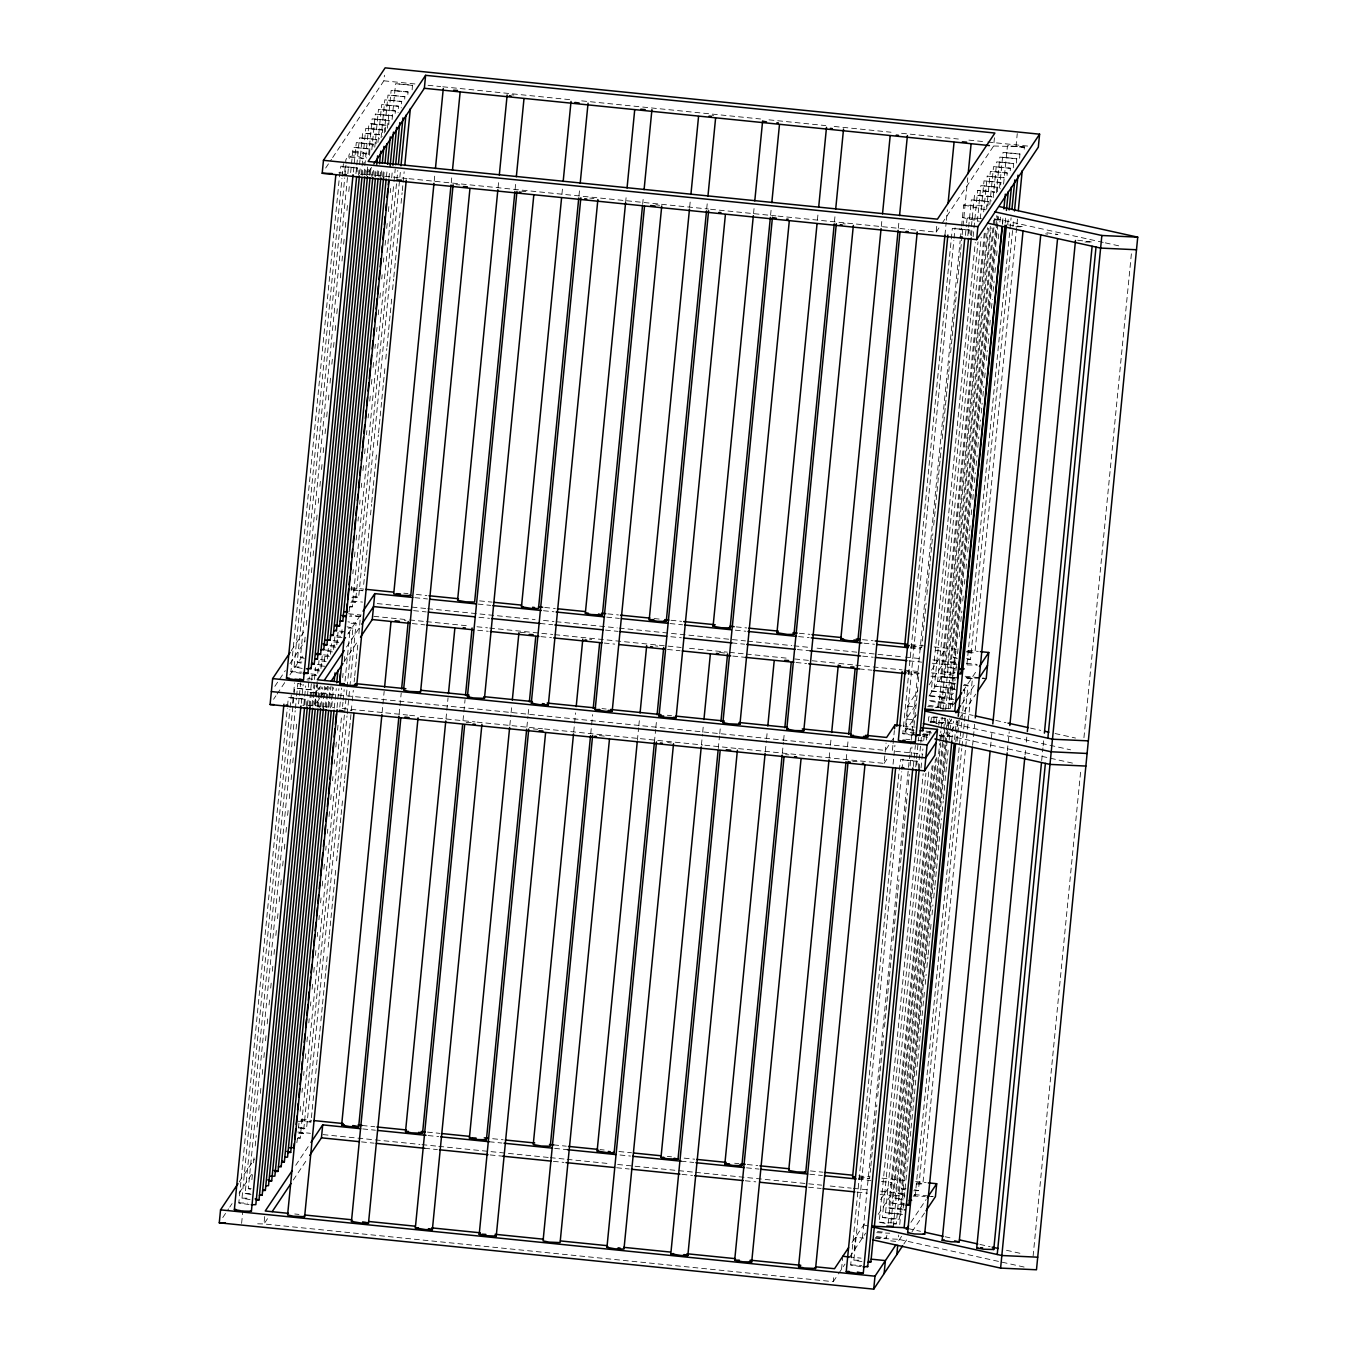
<?xml version="1.0" encoding="UTF-8"?>
<svg xmlns="http://www.w3.org/2000/svg" width="1357" height="1357" viewBox="0 0 1357 1357"><rect width="100%" height="100%" fill="white"/><g stroke="black" fill="none" stroke-linecap="round" stroke-linejoin="round"><path stroke-width="0.75" stroke-dasharray="5 3.75" d="M249.128 1204.609L238.815 1202.913L287.328 708.117M287.531 705.996L288.363 697.583L289.703 697.379L305.206 699.109L304.765 705.623M301.203 673.36L290.907 671.664L339.216 178.971M339.42 176.868L340.844 166.199L357.298 167.878L356.857 174.375M250.078 1199.656L241.987 1198.163L289.872 709.677M290.076 707.574L291.314 694.937M302.17 668.407L294.062 666.915L341.964 178.429M342.168 176.325L343.406 163.688M241.614 1223.386L242.886 1210.427M292.62 703.248L293.163 697.685M293.706 692.138L294.622 682.876M344.712 172L345.441 164.604M251.045 1194.669L245.142 1193.414L294.69 688.084L311.737 689.814L310.075 706.658M301.135 663.149L297.234 662.165L344.729 177.886M344.932 175.782L345.967 165.266M346.171 163.162C341.947 152.154 369.579 154.613 363.201 164.876M250.519 1189.36L248.314 1188.664L295.181 710.712M295.385 708.591L296.42 698.075M296.623 695.971L297.861 683.334M304.307 658.399L300.406 657.416L348.512 166.826M349.343 158.413C345 147.947 369.85 149.915 366.577 158.023M251.893 1179.691L252.724 1171.278M253.555 1162.847L254.37 1154.434M255.201 1146.003L256.236 1135.487M257.067 1127.056L257.881 1118.643M258.712 1110.213L259.543 1101.799M260.357 1093.369L261.189 1084.955M262.223 1074.422L262.851 1068.112M263.869 1057.578L264.7 1049.148M265.531 1040.734L266.345 1032.304M267.176 1023.89L268.007 1015.46M269.042 1004.943L269.653 998.616M270.688 988.1L271.315 981.773M272.333 971.256L273.164 962.825M273.995 954.412L274.809 945.982M275.844 935.465L276.472 929.138M277.507 918.604L278.117 912.294M279.152 901.76L279.983 893.347M280.797 884.917L281.628 876.503M282.663 865.97L283.274 859.66M284.308 849.126L284.936 842.816M285.971 832.282L286.581 825.972M287.616 815.438L288.447 807.025M289.262 798.595L290.093 790.181M291.127 779.647L291.738 773.337M292.773 762.804L293.4 756.494M294.435 745.96L295.046 739.65M296.08 729.116L296.912 720.686M298.557 703.842L299.185 697.532M299.388 695.429L300.626 682.792M304.613 642.132L305.223 635.822M306.258 625.289L307.089 616.875M308.124 606.342L308.734 600.031M309.769 589.498L310.397 583.188M311.415 572.654L312.042 566.344M313.077 555.81L313.891 547.397M314.722 538.966L315.553 530.553M316.588 520.019L317.199 513.709M318.233 503.176L318.861 496.866M319.879 486.332L320.506 480.005M321.541 469.488L322.355 461.058M323.187 452.644L324.018 444.214M325.052 433.697L325.663 427.37M326.698 416.853L327.325 410.526M328.343 400.01L328.971 393.683M330.005 383.166L330.82 374.736M331.854 364.202L332.482 357.892M333.517 347.358L334.127 341.048M335.162 330.514L335.79 324.204M336.807 313.671L337.639 305.257M338.47 296.827L339.301 288.413M340.319 277.88L340.946 271.57M341.981 261.036L342.592 254.726M343.626 244.192L344.254 237.882M345.272 227.348L346.103 218.935M346.934 210.505L347.765 202.074M348.783 191.558L349.411 185.231M350.649 172.61L353.125 147.336L369.969 148.88L369.545 155.376M301.322 703.316L303.171 684.352M353.397 172.068L356.297 142.587L373.141 144.113L372.921 148.524M303.866 704.877L305.715 685.93M355.958 173.628L359.469 137.837L376.313 139.364L376.076 143.774M306.411 706.437L307.242 698.024M307.445 695.92L309.311 676.956M358.502 175.206L359.334 166.775M359.537 164.672L362.624 133.088L379.485 134.614L379.248 139.025M307.53 705.08L308.141 698.77M359.622 173.849L360.436 165.418M309.175 705.894L309.786 699.584M309.99 697.481L312.466 672.207M361.267 174.663L365.796 128.338L382.657 129.865L382.216 136.379M362.166 175.409L362.998 166.996M311.923 705.369L312.551 699.042M312.755 696.938L315.638 667.457M364.015 174.12L364.643 167.81M364.846 165.69L368.968 123.589L385.829 125.115L385.388 131.629M312.839 706.115L313.45 699.805M313.654 697.685L314.892 685.064M364.914 174.866L365.542 168.556M314.688 704.826L316.537 685.879M317.775 673.242L319.014 660.605M366.56 175.681L367.391 167.267M368.629 154.63L372.14 118.839L388.984 120.366L388.764 124.776M264.7 1216.551L263.97 1223.963L255.845 1223.743M317.148 681.604L314.79 705.674L302.764 705.369M367.594 167.03L366.865 174.425L356.857 174.171M315.587 705.572L316.215 699.262M316.418 697.159L317.657 684.522M367.679 174.324L368.307 168.014M317.233 706.386L319.099 687.439M320.947 668.492L322.186 655.855M369.325 175.155L369.935 168.828M371.801 149.881L375.312 114.09L392.343 115.82L375.312 114.09M318.132 707.133L320.201 686.082M370.427 173.798L371.055 167.471M319.777 707.964L320.608 699.534M320.812 697.43L321.846 686.896M324.323 661.639L325.154 653.209M371.869 176.715L372.7 168.285M374.769 147.234L378.484 109.34L395.328 110.867L395.091 115.277M320.897 706.607L322.762 687.66M372.988 175.358L373.82 166.928M322.542 707.421L324.611 686.371M327.291 658.993L328.326 648.459M374.634 176.173L375.448 167.759M377.925 142.485L381.656 104.591L398.5 106.117L398.059 112.631M332.652 157.582L383.878 80.809L384.421 75.246M323.441 708.167L324.272 699.754M324.476 697.634L325.51 687.117M375.533 176.919L376.364 168.505M325.29 706.878L325.917 700.568M326.121 698.465L327.156 687.931M330.463 654.244L331.498 643.71M377.382 175.63L378.213 167.216M381.096 137.736L384.811 99.841L401.672 101.368L401.231 107.882M326.206 707.625L326.816 701.315M327.037 699.211L328.275 686.574M378.298 176.393L379.112 167.963M328.055 706.335L329.904 687.388M333.635 649.494L334.874 636.857M379.943 177.207L380.757 168.777M384.268 132.986L387.983 95.092L404.844 96.618L404.607 101.029M328.954 707.082L329.581 700.772M329.785 698.668L331.023 686.031M381.046 175.85L381.673 169.523M330.599 707.913L331.227 701.586M331.43 699.483L332.669 686.846M336.79 644.745L338.029 632.108M382.691 176.664L383.319 170.354M387.44 128.237L391.155 90.342L407.999 91.869L407.779 96.279M331.719 706.556L333.568 687.609M383.59 177.411L384.421 168.997M334.263 708.117L336.282 688.627M341.642 633.872L342.066 629.665M386.355 176.868L387.135 170.015M392.088 119.484L395.599 83.693L412.443 85.22L412.002 91.733M337.028 707.574L337.639 701.264M337.842 699.16L338.877 688.627M388.899 178.446L389.73 170.015M297.454 1138.676L296.861 1142.696M298.489 1128.142L299.1 1121.832M300.134 1111.298L300.762 1104.988M302 1092.351L302.407 1088.144M303.646 1075.507L304.07 1071.301M305.308 1058.664L305.919 1052.353M306.953 1041.82L307.564 1035.51M308.819 1022.873L309.226 1018.666M310.465 1006.029L310.872 1001.822M312.11 989.185L312.738 982.858M313.772 972.341L314.383 966.014M315.418 955.498L316.028 949.171M317.284 936.551L317.691 932.327M318.929 919.69L319.336 915.483M320.574 902.846L321.202 896.536M322.237 886.002L322.847 879.692M323.882 869.159L324.51 862.848M325.748 850.211L326.155 846.005M327.393 833.368L327.8 829.161M329.039 816.524L329.666 810.214M330.701 799.68L331.312 793.37M332.55 780.733L332.974 776.526M334.212 763.889L334.619 759.683M335.858 747.045L336.468 740.735M337.503 730.202L338.13 723.875M339.776 707.031L341.642 688.084M342.676 677.567L343.084 673.343M344.322 660.723L344.729 656.5M349.139 611.634L349.953 603.22M351.192 590.583L351.616 586.377M352.854 573.74L353.261 569.533M354.499 556.896L355.127 550.586M356.145 540.052L356.772 533.742M358.011 521.105L358.418 516.898M359.656 504.261L360.08 500.055M361.318 487.417L361.725 483.211M362.964 470.574L363.591 464.247M364.609 453.73L365.237 447.403M366.475 434.783L366.882 430.559M368.12 417.939L368.544 413.715M369.783 401.095L370.393 394.768M371.428 384.252L372.055 377.925M373.073 367.408L373.701 361.081M374.939 348.444L375.346 344.237M376.584 331.6L377.009 327.393M378.247 314.756L378.857 308.446M379.892 297.912L380.52 291.602M381.758 278.965L382.165 274.759M383.403 262.122L383.81 257.915M385.049 245.278L385.676 238.968M386.711 228.434L387.322 222.124M388.356 211.59L388.984 205.28M390.222 192.643L390.629 188.436M391.664 177.903L392.478 169.472M297.42 1138.336L300.219 1138.133L341.71 714.918M342.541 706.505L342.948 702.281M343.151 700.178L344.186 689.661M345.017 681.231L349.767 632.803L347.562 632.108M349.512 607.088L352.294 606.884L393.801 183.687M394.005 181.567L395.243 168.946M298.761 1133.502L303.374 1133.383L344.457 714.376M344.678 712.272L346.951 689.119M347.155 687.015L352.922 628.054L347.019 626.798M350.852 602.254L355.466 602.135L397.788 170.507M299.829 1128.6L306.546 1128.634L347.019 715.953M347.222 713.85L349.699 688.576M349.902 686.472L356.094 623.304L348.003 621.811M351.921 597.368L358.638 597.385L400.349 172.068M297.845 1121.238L310.99 1121.985L312.025 1111.451M312.229 1109.348L315.536 1075.66M315.74 1073.557L317.182 1058.816M317.385 1056.713L318.827 1041.972M319.048 1039.869L320.693 1023.025M320.897 1020.922L322.338 1006.182M322.542 1004.078L324.001 989.338M324.204 987.234L325.646 972.494M325.85 970.391L327.291 955.65M328.123 947.22L329.157 936.703M329.361 934.583L330.803 919.859M331.006 917.739L332.465 903.016M332.669 900.895L334.11 886.172M334.314 884.052L335.756 869.311M336.587 860.898L337.622 850.364M337.825 848.261L339.267 833.52M339.471 831.417L340.929 816.677M341.133 814.573L342.575 799.833M343.406 791.419L344.441 780.886M344.644 778.782L346.086 764.042M346.289 761.939L347.731 747.198M347.935 745.095L349.394 730.354M349.597 728.251L352.074 702.977M352.277 700.874L353.312 690.357M354.143 681.926L354.55 677.72M354.754 675.616L356.196 660.876M356.399 658.773L357.858 644.032M358.893 633.498L359.503 627.188M359.707 625.085L360.351 616.468L350.225 614.958M363.693 584.426L364.728 573.892M364.931 571.789L366.373 557.048M366.594 554.945L368.035 540.205M368.239 538.101L369.681 523.361M370.512 514.948L371.547 504.414M371.75 502.311L373.192 487.57M373.396 485.467L374.837 470.726M375.058 468.623L376.5 453.883M377.314 445.452L378.349 434.935M378.569 432.832L380.011 418.092M380.214 415.988L381.656 401.248M381.86 399.145L383.302 384.404M383.522 382.301L384.964 367.56M385.778 359.13L386.813 348.596M387.033 346.493L388.475 331.753M388.679 329.649L390.121 314.909M390.324 312.805L391.766 298.065M392.597 289.652L393.632 279.118M393.835 277.015L395.277 262.274M395.498 260.171L396.939 245.43M397.143 243.327L398.585 228.587M398.788 226.483L400.23 211.743M401.061 203.329L402.096 192.796M402.3 190.692L402.927 184.365M403.131 182.262L404.165 171.745M382.114 712.408L382.725 706.098M382.928 703.978L384.167 691.358M434.206 181.16L434.817 174.849M399.145 714.138L399.755 707.811M399.976 705.708L401.214 693.071M451.236 182.89L451.847 176.58M445.978 718.888L448.047 697.82M498.07 187.639L498.681 181.329M463.008 720.601L465.078 699.55M515.1 189.369L515.728 183.042M509.842 725.35L510.877 714.834M511.08 712.73L511.708 706.403M561.934 194.119L562.765 185.688M526.889 727.081L527.907 716.547M528.127 714.444L528.738 708.133M578.964 195.832L579.795 187.419M573.723 731.83L575.572 712.883M625.594 202.685L626.425 194.272M590.753 733.56L592.602 714.613M642.641 204.415L643.455 196.002M637.383 740.413L638.621 727.776M638.825 725.673L639.452 719.363M689.678 207.061L690.289 200.751M654.413 742.143L655.652 729.506M655.855 727.403L656.483 721.076M706.709 208.791L707.336 202.464M701.45 744.772L702.485 734.256M702.689 732.152L703.52 723.722M753.542 213.541L754.17 207.214M718.277 748.606L719.515 735.986M719.736 733.866L720.55 725.452M770.572 215.271L771.2 208.944M765.331 751.252L766.366 740.718M766.569 738.615L767.4 730.202M817.423 220.004L818.034 213.694M782.361 752.982L783.396 742.449M783.6 740.345L784.431 731.932M834.453 221.734L835.064 215.424M829.195 757.732L830.23 747.198M830.433 745.095L831.061 738.785M881.287 226.483L882.118 218.07M846.225 759.462L847.26 748.928M847.463 746.825L848.091 740.498M898.317 228.213L898.945 221.903M267.482 1218.688L263.97 1223.963L833.249 1281.67L833.809 1276.106M738.581 748.64L884.069 763.38L886.07 743.025M910.869 229.57L936.16 232.132L936.89 224.736M841.544 1269.253L842.629 1258.143M892.906 745.4L892.363 750.964L922.777 754.051M893.093 743.551L894.365 730.592M893.059 764.212L894.925 745.247M944.947 235.066L946.185 222.429M946.389 220.326L947.423 209.792M861 1266.641L850.686 1264.945L898.996 772.235M899.199 770.131L900.624 759.479L917.078 761.141L916.637 767.655M913.074 735.392L902.778 733.696L952.326 228.366L969.169 229.893L968.728 236.406M854.215 1250.238L855.487 1237.296L863.595 1238.11M915.178 732.984L905.034 731.966L907.579 706.047L917.841 690.662M861.949 1261.688L853.858 1260.195L901.743 771.709M901.947 769.606L902.982 759.072M914.041 730.439L905.933 728.946L953.835 240.46M954.039 238.357L955.074 227.823M862.424 1237.601L909.75 754.95M909.953 752.847L910.988 742.313M911.192 740.193L960.162 240.749M960.366 238.645L961.401 228.112M961.604 225.991L963.674 204.975L986.895 206.06M858.506 1178.147L869.633 1178.622L870.668 1168.089M870.872 1165.985L872.314 1151.245M872.517 1149.142L873.976 1134.401M874.179 1132.298L875.621 1117.557M875.825 1115.454L876.859 1104.92M877.691 1096.507L879.132 1081.766M879.336 1079.663L880.778 1064.923M880.981 1062.802L882.44 1048.079M882.644 1045.959L883.678 1035.442M884.493 1027.012L885.951 1012.271M886.155 1010.168L887.597 995.427M887.8 993.324L889.242 978.584M889.446 976.48L890.904 961.74M891.108 959.636L892.143 949.12M892.957 940.689L894.416 925.949M894.619 923.846L896.061 909.105M896.265 907.002L897.706 892.261M897.91 890.158L898.945 879.624M899.776 871.211L901.218 856.471M901.421 854.367L902.88 839.627M903.083 837.523L904.525 822.783M904.729 820.68L906.171 805.939M906.374 803.836L907.409 793.302M908.24 784.872L909.275 774.355M910.106 765.925L911.955 746.978M913.193 734.341L914.635 719.6M914.839 717.497L916.297 702.756M916.501 700.653L918.146 683.809M918.35 681.706L918.994 673.089L906.781 671.444M910.598 646.899L921.725 647.374L923.167 632.633M923.371 630.53L924.812 615.79M925.033 613.686L926.051 603.153M926.882 594.739L928.324 579.999M928.544 577.895L929.986 563.155M930.19 561.052L931.631 546.311M931.835 544.208L932.87 533.674M933.701 525.244L935.143 510.52M935.346 508.4L936.788 493.66M937.009 491.556L938.45 476.816M938.654 474.713L940.096 459.972M940.299 457.869L941.334 447.352M942.165 438.922L943.607 424.181M943.81 422.078L945.252 407.337M945.473 405.234L946.915 390.494M947.118 388.39L948.56 373.65M948.764 371.547L949.798 361.013M950.629 352.599L952.071 337.859M952.275 335.756L953.717 321.015M953.937 318.912L955.379 304.172M955.582 302.068L956.617 291.534M957.431 283.121L958.89 268.381M959.094 266.277L960.535 251.537M960.739 249.434L961.977 236.797M962.181 234.693L967.762 177.835M913.312 766.518L913.939 760.191M914.143 758.071L915.381 745.434M965.387 235.44L966.421 224.906M966.625 222.802L967.049 218.579L979.703 219.172M915.738 766.909L916.348 760.582M916.569 758.478L918.621 737.428M967.829 235.66L968.44 229.35M968.644 227.23L971.341 199.869L988.184 201.396L987.947 205.806M918.282 768.469L921.386 736.885M970.577 235.117L974.496 195.12L991.356 196.646L991.119 201.057M919.198 769.215L920.012 760.802M971.493 235.864L972.104 229.554M921.047 767.926L922.896 748.979M923.727 740.549L924.558 732.135M973.139 236.678L977.668 190.37L994.698 192.083L977.668 190.37M885.103 1223.437L879.2 1222.182L923.184 773.711M926.475 740.023L927.306 731.593M928.341 721.076L928.748 716.852L937.687 717.09M953.53 693.342L931.292 690.95L975.276 242.462M977.328 221.412L980.84 185.621L997.7 187.147L997.259 193.661M945.863 745.417L899.403 1219.163L892.685 1219.129L882.372 1217.433L925.932 773.168M929.647 735.273L930.071 731.05M930.885 722.636L931.513 716.309M954.497 688.389L934.464 686.184L978.024 241.919M980.297 218.765L984.012 180.871L1000.855 182.398L1000.431 188.911M902.575 1214.413L885.544 1212.683L928.9 770.522M933.65 722.094L934.261 715.784M955.565 683.487L937.636 681.435L981.196 237.17M983.672 211.913L987.184 176.122L1004.214 177.835L987.184 176.122M902.948 1209.85L888.716 1207.934L932.072 765.772M936.194 723.654L937.025 715.241M937.84 706.81L938.264 702.604L939.621 702.4M955.04 678.619L940.808 676.685L984.368 232.42M986.641 209.266L990.356 171.355L1007.199 172.899L1006.962 177.309M875.604 1237.686L886.325 1238.296L887.139 1233.954M888.173 1223.42L933.379 762.312M937.466 707.116L938.823 706.912L985.267 233.167M942.029 223.345L993.629 145.996L994.545 136.752M904.288 1205.033L891.888 1203.184L935.448 758.919M938.739 725.232L939.57 716.801M940.401 708.388L941.436 697.854L942.776 697.651M954.276 673.649L943.963 671.936L987.54 227.671M989.796 204.517L993.528 166.606L1010.371 168.149L1010.134 172.543M890.938 1222.878L936.551 757.562M940.638 702.366L941.995 702.163L988.642 226.314M903.151 1199.927L895.043 1198.435L939.638 743.636M939.858 741.533L940.876 730.999M941.096 728.896L942.114 718.379M942.945 709.948L944.608 693.105L945.948 692.901M955.226 668.696L947.135 667.186L990.491 225.025M993.171 197.664L996.683 161.856L1013.543 163.4L1013.306 167.793M893.279 1226.558L941.792 731.762M943.81 697.617L945.151 697.413L991.187 227.891M904.118 1194.94L898.215 1193.685L944.879 717.836M945.71 709.406L947.763 688.355L949.12 688.152M956.21 663.692L950.307 662.437L993.663 220.275M996.343 192.915L999.855 157.107L1016.715 158.65L1016.478 163.044M893.449 1224.116L896.231 1223.912L943.302 743.857M943.522 741.736L945.778 718.582L941.894 717.599M946.965 692.867L948.322 692.664L994.783 218.918M905.289 1189.919L901.387 1188.936L944.947 744.671M945.151 742.567L946.185 732.034M946.389 729.93L947.423 719.397M948.458 708.88L950.935 683.606L952.292 683.402M957.363 658.671L953.479 657.687L995.597 228.163M995.801 226.059L996.835 215.526M999.515 188.148L1003.027 152.357L1019.87 153.901L1019.65 158.294M946.066 743.314L948.339 720.143M950.137 688.118L951.494 687.914L997.734 216.272M1024.111 1267.048L898.3 1239.263L898.707 1235.074M899.742 1224.557L949.34 718.752M950.358 708.252L997.904 223.447M1103.224 242.411L998.311 219.24L998.718 215.034M903.202 1208.103L904.016 1199.673M904.22 1197.569L907.528 1163.882M907.731 1161.779L909.19 1147.038M909.394 1144.935L910.988 1129.652M911.039 1128.091L912.633 1112.808M912.854 1110.688L914.347 1094.404M914.499 1093.844L915.992 1077.56M916.196 1075.439L917.654 1060.716M917.858 1058.596L919.452 1043.312M919.656 1041.209L921.149 1024.908M921.318 1024.365L922.811 1008.064M923.014 1005.961L924.456 991.221M925.237 984.368L926.119 974.377M926.882 967.524L927.917 956.99M928.12 954.887L929.613 938.586M929.782 938.043L931.275 921.742M932.038 914.872L932.921 904.898M933.701 898.029L934.736 887.512M934.939 885.409L936.381 870.668M936.584 868.565L938.077 852.264M938.298 850.16L939.739 835.42M940.503 828.55L941.385 818.576M942.165 811.707L943.2 801.19M943.403 799.069L944.896 782.768M945.1 780.665L946.541 765.925M946.762 763.821L948.204 749.081M949.188 740.125L949.849 732.237M950.053 730.134L951.24 719.074M952.478 706.437L953.309 698.007M954.141 689.593L955.074 678.958M955.905 670.528L956.736 662.114M957.55 653.684L958.381 645.27M959.212 636.84L960.027 628.427M960.807 621.557L961.842 611.04M962.724 601.049L963.538 592.636M964.369 584.205L965.2 575.792M965.963 568.922L966.846 558.948M967.626 552.078L968.644 541.545M968.864 539.441L970.357 523.14M971.188 514.727L972.002 506.297M972.782 499.444L973.664 489.453M974.428 482.6L975.31 472.609M976.09 465.756L977.108 455.223M977.786 447.352L978.821 436.818M979.601 429.965L980.466 419.975M981.247 413.122L982.129 403.131M982.892 396.278L983.774 386.287M984.605 377.874L985.572 368.9M986.403 360.47L987.285 350.496M988.066 343.626L988.931 333.652M989.762 325.222L990.593 316.809M991.407 308.378L992.391 299.422M993.07 291.534L994.104 281.018M994.918 272.587L995.75 264.174M996.581 255.744L997.395 247.33M998.226 238.9L999.057 230.486M999.872 222.056L1000.652 215.186M1003.586 184.162L1007.471 145.708L1024.314 147.251L1024.077 151.645M951.783 740.125L952.41 733.815M952.614 731.711L953.649 721.178M1002.433 223.617L1003.044 217.307M1002.501 224.465L1002.925 220.258L994.477 219.868M954.548 739.582L955.158 733.272M955.362 731.169L956.397 720.635M1005.181 223.091L1005.808 216.764M955.769 741.601L957.007 728.946M957.228 726.843L957.838 720.516M957.092 741.159L957.703 734.832M957.923 732.729L959.162 720.092M1007.725 224.651L1008.556 216.221M1015.986 146.573L1017.258 133.614M913.906 1195.619L915.246 1195.415L959.229 746.927M959.433 744.823L961.706 721.67M961.909 719.566L964.793 690.085L963.877 689.644M966.947 664.302L1011.101 217.799M913.804 1190.784L918.418 1190.666L961.774 748.504M961.977 746.401L964.25 723.23M964.454 721.127L967.965 685.336L964.081 684.352M967.711 659.621L970.509 659.417L1013.662 219.359M916.145 1183.983L922.862 1184.016L968.067 722.891M968.27 720.788L972.409 678.687L966.506 677.431M968.236 652.734L974.954 652.768L1017.479 219.02M972.596 745.298L974.665 724.231M990.525 747.113L992.171 730.253M1007.352 750.828L1009.218 731.847M1025.078 754.746L1025.485 750.523M1026.316 742.092L1026.927 735.782M1041.684 760.565L1042.922 747.911M1043.143 745.807L1043.754 739.48M1033.101 1256.175L1080.851 769.266M1083.938 737.75L1131.467 252.945M325.68 168.047L331.498 159.312M371.564 167.403L366.865 174.425L406.93 178.496M291.263 650.698L305.223 629.75M274.86 686.337L285.326 670.629M289.991 663.641L305.121 640.962M273.588 699.279L275.912 695.802M277.082 694.055L285.224 681.842M289.872 674.853L303.849 653.921M347.816 634.058L360.725 614.721M309.956 692.562L316.062 692.715L319.574 687.439M346.544 647.001L359.452 627.663M319.472 698.634L314.79 705.674L333.754 707.591M320.642 696.887L327.682 686.337M344.101 661.724L358.18 640.623M239.171 1181.93L254.302 1159.251M222.769 1217.568L228.587 1208.85M229.757 1207.102L232.081 1203.608M239.069 1193.142L253.03 1172.211M295.724 1165.29L308.633 1145.953M293.282 1180.013L307.361 1158.912M936.16 232.132L940.859 225.109M931.53 670.137L944.082 651.326L933.548 650.257M893.635 738.004L885.341 750.421L316.062 692.715M915.432 705.318L906.306 719.006L914.414 719.821M929.121 684.81L942.81 664.285L957.041 664.659M884.069 763.38L888.224 757.172M905.034 731.966L916.45 714.868M929.002 696.056L941.537 677.245L957.567 677.652M963.029 691.069L977.074 670.019M951.223 719.804L948.882 723.315L928.612 721.262M961.757 704.029L975.802 682.978M949.951 732.763L947.61 736.274L939.502 735.46M951.121 731.016L958.144 720.482M959.314 718.735L975.7 694.173M852.026 1242.469L864.613 1223.607M880.591 1199.673L891.99 1182.575L881.456 1181.506M833.249 1281.67L837.405 1275.461M838.439 1273.901L845.004 1264.062M849.618 1257.159L865.63 1233.14M878.183 1214.345L890.735 1195.534L904.949 1195.89M901.574 1236.346L898.063 1241.604L889.955 1240.79M910.937 1222.318L926.153 1199.503M903.83 1244.03L907.324 1238.771M912.006 1231.766L924.88 1212.463M412.63 85.406L395.599 83.693M408.186 92.055L391.155 90.342M405.014 96.805L387.983 95.092M401.842 101.554L384.811 99.841M398.687 106.321L381.656 104.591M395.515 111.07L378.484 109.34M389.171 120.569L372.14 118.839M385.999 125.319L368.968 123.589M382.827 130.068L365.796 128.338M379.672 134.818L362.624 133.088M376.5 139.567L359.469 137.837M373.328 144.317L356.297 142.587M370.156 149.066L353.125 147.336M366.984 153.816L349.953 152.086M363.812 158.565L346.781 156.835M357.485 168.064L340.624 166.538M1024.501 147.438L1007.471 145.708M1020.057 154.087L1003.213 152.561M1016.885 158.837L999.855 157.107M1013.713 163.586L996.683 161.856M1010.558 168.336L993.528 166.606M1007.386 173.085L990.356 171.355M1001.042 182.584L984.012 180.871M997.87 187.334L980.84 185.621M991.543 196.833L974.496 195.12M988.371 201.599L971.341 199.869M969.356 230.096L952.326 228.366M360.538 616.655L349.411 616.18M356.094 623.304L349.377 623.27M352.922 628.054L348.308 628.172M349.767 632.803L348.41 633.007M300.406 657.416L303.205 657.229M297.234 662.165L301.865 662.046M294.062 666.915L300.796 666.949M290.907 671.664L302.034 672.139M311.737 689.814L294.69 688.084M305.393 699.313L288.363 697.583M953.479 657.687L956.278 657.5M950.307 662.437L957.024 662.47M919.181 673.293L908.054 672.818M947.135 667.186L956.074 667.423M943.963 671.936L955.107 672.41M940.808 676.685L955.633 677.72M937.636 681.435L954.666 683.165L953.309 683.368M934.464 686.184L951.494 687.914M931.292 690.95L948.322 692.664M972.409 678.687L965.692 678.653M967.965 685.336L963.351 685.455M964.793 690.085L963.453 690.289M935.092 707.353L936.449 707.15M905.933 728.946L912.667 728.98M945.778 718.582L928.748 716.852M902.778 733.696L913.906 734.171M917.264 761.328L900.234 759.615M248.314 1188.664L251.113 1188.461M245.142 1193.414L251.876 1193.431M241.987 1198.163L248.704 1198.197M238.815 1202.913L247.754 1203.133M901.387 1188.936L906.018 1188.817M898.215 1193.685L904.949 1193.719M895.043 1198.435L903.983 1198.672M891.888 1203.184L905.017 1203.93M888.716 1207.934L901.845 1208.68M885.544 1212.683L902.388 1214.227M882.372 1217.433L899.403 1219.163M879.2 1222.182L892.346 1222.928M853.858 1260.195L860.575 1260.212M850.686 1264.945L861.814 1265.419M1055.763 234.727L1057.985 234.456L1046.875 232.759M520.291 632.515L525.651 632.735M929.477 695.496L945.151 697.413M953.937 704.537L938.264 702.604M466.231 722.382L471.608 722.602M785.584 754.746L788.858 754.831M993.629 145.996L1028.318 146.895M966.438 651.903L974.954 652.768M967.185 664.913L977.345 665.167M965.997 677.872L980.229 678.246M982.231 678.296L986.234 678.398M913.074 1196.111L925.253 1196.416M927.289 1196.467L933.395 1196.62M1008.607 224.957L1023.432 226.823L1015.324 226.738M1077.695 240.223L1092.521 242.089L1084.413 242.004M338.809 172.797L342.727 173.018M455.901 184.671L459.819 184.891M324.781 666.253L318.641 665.829M981.433 218.443L962.435 217.561L979.33 221.293M994.087 219.037L998.311 219.24M929.935 722.077L948.916 722.959L1070.605 749.827M922.37 734.374L928.697 734.663M939.248 735.155L947.695 735.545L1073.082 763.245M922.743 735.189L929.087 735.477M939.638 735.969L952.292 736.563M875.078 1238.178L898.3 1239.263M511.776 94.871L513.879 95.024M521.597 191.218L525.905 191.558M350.666 588.904L363.082 590.736L351.955 590.261M341.964 637.671L335.467 637.078M338.792 642.421L332.295 641.827M335.637 647.17L329.123 646.577M324.679 649.969L333.194 650.834M332.465 651.92L325.951 651.326M329.293 656.669L324.968 656.33M953.835 699.703L941.436 697.854M929.579 700.331L941.995 702.163M326.121 661.419L321.813 661.08M319.777 670.918L313.28 670.341M316.605 675.667L310.108 675.091M930.207 721.483L942.623 723.332L935.889 723.298M931.648 732.95L925.152 732.356M533.386 728.93L537.694 729.286M852.722 761.311L857.047 761.65M877.487 1231.562L884.001 1232.156M843.036 223.735L845.258 223.939M911.412 645.678L921.725 647.374M589.515 639.215L591.737 639.418M339.454 631.107L343.864 631.548M340.828 632.583L343.033 632.786M336.282 635.856L340.692 636.297M333.11 640.606L339.538 641.318M329.938 645.355L336.366 646.085M928.51 705.216L938.823 706.912M945.405 709.049L940.995 708.608M323.611 654.854L330.022 655.584M320.439 659.604L324.849 660.062M317.267 664.353L323.678 665.083M314.095 669.103L320.506 669.832M310.923 673.852L317.351 674.582M925.966 731.135L930.376 731.576M307.751 678.602L315.876 679.603M599.353 735.562L605.765 736.274M300.677 1120.288L310.99 1121.985M859.32 1176.909L869.633 1178.622M876.418 1236.464L886.732 1238.161M383.878 80.809L417.549 84.219M428.066 85.287L440.686 86.56M442.789 86.78L573.265 100.011M581.678 100.859L640.606 106.83M642.709 107.05L760.548 118.992M768.978 119.84L825.785 125.607M834.199 126.455L891.023 132.223M901.54 133.291L958.364 139.042M968.881 140.11L985.725 141.823M987.828 142.027L1027.809 146.081M409.051 178.7L708.439 209.046M710.559 209.266L775.916 215.899M778.019 216.102L908.749 229.367M351.158 587.835L363.795 589.125M403.775 593.179L407.982 593.603M416.395 594.451L426.912 595.519M479.53 600.863L492.15 602.135M544.768 607.461L555.284 608.53M607.885 613.873L618.419 614.942M654.193 618.555L660.503 619.199M671.02 620.268L681.536 621.336M736.257 626.883L746.774 627.952M799.392 633.278L809.908 634.347M862.526 639.673L873.043 640.741M910.92 644.592L923.54 645.864M934.057 646.933L959.314 649.494M967.728 650.342L978.261 651.411M414.852 597.674L427.506 598.963M478.105 604.086L490.759 605.375M543.478 610.718L554.012 611.786M606.732 617.13L619.386 618.419M669.985 623.542L682.639 624.831M735.341 630.174L745.892 631.242M798.595 636.586L809.145 637.654M863.968 643.201L874.502 644.27M910.343 647.917L920.894 648.985M351.989 601.015L362.523 602.084M377.246 603.577L425.64 608.479M427.76 608.699L535.082 619.572M543.495 620.42L554.012 621.489M556.116 621.71L617.147 627.884M619.25 628.104L745.502 640.911M747.605 641.115L791.81 645.593M793.913 645.813L808.636 647.306M817.05 648.154L903.338 656.907M905.441 657.11L920.165 658.603M932.802 659.892L955.939 662.233M966.472 663.302L976.989 664.37M413.58 610.633L426.234 611.922M478.953 617.265L489.487 618.334M540.103 623.457L552.74 624.746M605.459 630.089L618.113 631.378M670.816 636.721L681.367 637.79M731.966 642.913L744.62 644.202M797.322 649.545L809.976 650.817M862.696 656.16L873.229 657.229M909.071 660.859L921.725 662.148M932.276 663.217L942.81 664.285M348.613 613.754L361.25 615.043M373.87 616.315L407.541 619.725M409.644 619.945L424.385 621.438M426.488 621.642L468.572 625.916M476.986 626.764L487.502 627.833M489.606 628.054L552.74 634.448M554.843 634.669L681.112 647.459M689.526 648.307L727.403 652.157M729.506 652.361L744.23 653.853M746.35 654.074L786.331 658.128M794.744 658.976L836.828 663.251M838.931 663.454L853.672 664.947M855.775 665.167L902.066 669.866M904.169 670.07L918.893 671.562M931.53 672.851L954.666 675.192M965.2 676.261L984.13 678.178M412.307 623.592L424.962 624.882M477.681 630.225L488.215 631.293M540.934 636.637L551.468 637.705M604.187 643.048L614.738 644.117M667.44 649.46L680.094 650.732M732.797 656.076L745.451 657.365M796.067 662.487L806.601 663.556M859.32 668.916L871.957 670.188M907.816 673.818L918.35 674.887M931.004 676.176L941.537 677.245M907.579 706.047L915.687 706.861M903.016 725.876L915.178 727.098M923.286 733.815L929.375 734.425M601.965 708.608L606.189 709.033M667.339 715.241L671.545 715.665M905.798 739.243L909.852 739.65M917.96 740.464L926.068 741.295M342.201 708.456L407.558 715.071M409.661 715.292L418.092 716.14M420.212 716.36L475.035 721.907M477.138 722.128L542.495 728.76M544.615 728.963L702.739 744.993M704.86 745.214L736.478 748.419M301.186 1119.304L311.703 1120.373M362.2 1125.479L374.837 1126.768M427.438 1132.094L440.058 1133.383M492.676 1138.71L503.193 1139.778M553.707 1144.901L566.327 1146.173M599.998 1149.583L604.204 1150.024M618.928 1151.516L631.565 1152.788M667.339 1156.418L671.545 1156.842M684.165 1158.132L694.682 1159.183M734.68 1163.237L738.887 1163.678M747.3 1164.527L757.817 1165.595M810.434 1170.921L823.054 1172.211M858.828 1175.824L869.345 1176.892M881.982 1178.181L905.119 1180.522M915.653 1181.591L926.169 1182.659M362.76 1128.922L375.414 1130.211M428.134 1135.555L438.667 1136.623M489.283 1141.746L501.92 1143.035M554.64 1148.378L567.294 1149.65M619.996 1154.994L630.547 1156.062M681.146 1161.202L693.8 1162.474M746.52 1167.817L759.157 1169.106M809.773 1174.229L822.41 1175.518M858.269 1179.148L870.906 1180.437M297.811 1132.043L310.431 1133.316M323.051 1134.605L419.856 1144.409M421.959 1144.63L436.683 1146.122M438.786 1146.343L548.228 1157.436M550.331 1157.64L565.055 1159.132M567.158 1159.353L609.242 1163.611M617.656 1164.476L676.583 1170.446M678.687 1170.65L693.427 1172.143M695.53 1172.363L821.782 1185.153M830.196 1186.018L851.246 1188.138M853.349 1188.359L868.073 1189.852M880.71 1191.141L903.847 1193.482M914.381 1194.55L933.311 1196.467M361.505 1141.882L374.142 1143.171M424.758 1148.293L437.395 1149.583M490.114 1154.926L502.768 1156.198M553.368 1161.338L563.918 1162.406M616.621 1167.749L629.275 1169.022M681.994 1174.365L692.528 1175.433M745.247 1180.777L755.781 1181.845M808.501 1187.188L821.155 1188.478M856.996 1192.108L867.53 1193.176M880.184 1194.465L890.735 1195.534M848.888 1256.904L861.067 1258.143M294.757 1213.989L298.964 1214.413M589.786 198.037L593.976 198.563M966.863 651.275L972.748 652.072M719.481 652.361L725.384 653.158M655.618 645.898L657.806 646.136M955.854 689.848L947.763 688.355M952.699 694.597L944.608 693.105M952.563 698.329L929.053 696.124M927.696 706.437L951.936 708.897M306.936 679.84L309.125 680.078M298.455 1127.141L306.546 1128.634M1045.552 233.879L1047.655 234.15M655.838 204.754L659.553 205.314M352.735 596.147L358.638 597.385M667.627 742.483L671.325 743.025M916.959 1182.761L922.862 1184.016M876.758 1232.665L889.717 1233.225M711.899 115.158L713.595 115.447M966.625 658.433L970.509 659.417M954.836 684.59L950.935 683.606M351.582 601.168L355.466 602.135M953.106 703.638L927.153 701.145M404.335 620.505L406.031 620.794M301.763 684.318L298.048 683.521M350.293 710.373L351.989 710.661M914.533 1189.682L918.418 1190.666M299.49 1132.4L303.374 1133.383M350.106 606.189L352.294 606.884M894.042 1223.217L896.231 1223.912M298.014 1137.437L300.219 1138.133M963.674 204.975L986.352 209.979M1105.277 242.852L1119.61 246.024M960.909 712.73L973.19 715.444M995.699 720.414L1005.944 722.687M1030.506 728.098L1040.751 730.371M1055.068 733.526L1075.541 738.055M911.819 733.883L914.889 734.561M922.556 736.257L928.697 737.597M908.24 1228.594L920.521 1231.308M945.083 1236.736L953.276 1238.534M979.89 1244.42L990.118 1246.676M1006.487 1250.289L1020.82 1253.461M863.663 1224.998L868.259 1226.016M914.33 1194.974L915.246 1195.415"/><path stroke-width="1.5" d="M902.659 1245.794L873.721 1289.15L219.274 1222.81L220.546 1209.85L238.001 1183.677M921.267 727.725L937.483 729.371L934.939 755.272L924.541 770.861L270.094 704.52L272.638 678.602L290.093 652.429M322.186 173.272L323.458 160.313L385.151 67.85L1039.598 134.19L1038.326 147.15L976.633 239.629L322.186 173.272L332.194 173.543M300.949 705.962L251.401 1211.292L242.462 1211.055L234.371 1209.562L283.918 704.232M353.041 174.714L303.493 680.044L296.776 680.01L286.463 678.313L335.807 175.087M251.215 1204.762L255.845 1204.643L304.562 707.726M303.306 673.513L307.937 673.394L356.654 176.495M256.219 1200.08L259.017 1199.893L307.327 707.184M306.478 668.764L311.092 668.645L359.401 175.952M259.391 1195.33L262.189 1195.144L310.075 706.658M311.482 664.082L314.264 663.895L361.963 177.513M262.563 1190.581L265.344 1190.394L312.636 708.218M314.654 659.332L317.436 659.146L364.711 176.97M265.735 1185.831L268.516 1185.645L315.18 709.779M315.977 654.515L320.608 654.396L367.476 176.444M268.89 1181.082L271.688 1180.878L317.928 709.253M320.981 649.833L323.78 649.647L370.02 178.004M270.23 1176.248L274.86 1176.129L320.693 708.71M324.153 645.084L326.952 644.897L372.785 177.462M275.234 1171.583L278.032 1171.379L323.441 708.167M325.493 640.267L330.124 640.148L375.329 179.022M376.771 164.299L377.602 155.868M278.406 1166.833L281.204 1166.63L326.002 709.728M330.497 635.585L333.279 635.398L378.077 178.496M379.536 163.756L380.774 151.119M281.577 1162.084L284.359 1161.88L328.547 711.305M333.669 630.835L336.451 630.649L380.842 177.954M382.284 163.213L383.946 146.369M284.749 1157.334L287.531 1157.131L331.295 710.763M334.195 681.282L335.026 672.868M334.992 626.001L339.623 625.899L383.59 177.411M385.049 162.67L386.898 143.723M287.905 1152.585L290.703 1152.381L334.059 710.22M336.74 682.842L337.978 670.222M339.996 621.336L342.795 621.15L386.151 178.971M387.593 164.248L390.273 136.87M289.245 1147.751L293.875 1147.632L294.282 1143.425M294.706 1139.218L295.724 1128.685M296.148 1124.478L296.962 1116.048M297.59 1109.738L298.218 1103.411M298.828 1097.101L299.66 1088.687M300.067 1084.464L301.101 1073.947M301.508 1069.723L302.34 1061.31M302.95 1055L303.781 1046.569M304.189 1042.363L305.02 1033.932M305.647 1027.622L306.461 1019.192M306.886 1014.985L307.92 1004.451M308.327 1000.245L309.159 991.831M309.769 985.504L310.6 977.091M311.007 972.867L311.839 964.454M312.449 958.144L313.28 949.713M313.688 945.507L314.722 934.973M315.146 930.766L315.96 922.336M316.588 916.026L317.402 907.596M317.826 903.389L318.641 894.975M319.268 888.648L319.879 882.338M320.506 876.028L322.779 852.858M323.39 846.547L324.018 840.22M324.628 833.91L325.459 825.48M325.867 821.273L326.698 812.86M327.325 806.533L328.14 798.12M328.564 793.913L329.598 783.379M330.005 779.172L330.837 770.742M331.447 764.432L332.278 756.002M332.686 751.795L333.517 743.365M334.127 737.055L334.958 728.641M335.366 724.417L336.4 713.901M339.504 682.317L340.319 673.886M346.374 612.177L347.205 603.763M347.613 599.54L348.647 589.023M349.054 584.816L349.885 576.386M350.513 570.076L351.327 561.645M351.751 557.439L352.566 549.008M353.193 542.698L353.804 536.388M354.431 530.061L355.466 519.544M355.873 515.321L356.704 506.907M357.315 500.58L357.943 494.27M358.553 487.96L359.384 479.53M359.792 475.323L360.623 466.893M361.233 460.583L362.065 452.152M362.472 447.946L363.506 437.429M363.93 433.205L364.745 424.792M365.372 418.465L366.203 410.051M366.611 405.845L367.442 397.414M368.052 391.104L368.883 382.674M369.291 378.467L370.325 367.934M370.732 363.727L371.564 355.313M372.174 348.986L373.005 340.573M373.412 336.349L374.244 327.936M374.871 321.609L375.685 313.196M376.11 308.989L377.144 298.455M377.551 294.248L378.382 285.818M378.993 279.508L379.824 271.078M380.231 266.871L381.063 258.458M381.673 252.131L382.301 245.821M382.911 239.494L383.946 228.977M384.37 224.77L385.184 216.34M385.812 210.03L386.423 203.703M387.05 197.393L387.865 188.962M388.289 184.756L388.696 180.549M390.137 165.808L393.445 132.121M353.973 713.46L304.63 1216.686L293.502 1216.211L287.599 1214.956L337.147 709.626M406.269 180.108L356.721 685.438L350.004 685.421L339.691 683.707L389.035 180.498M392.902 165.266L396.617 127.371M395.65 164.723L399.789 122.622M398.415 164.197L402.961 117.872M400.96 165.758L405.913 115.226M404.776 165.418L410.357 108.577M309.701 1155.401L321.439 1137.828L322.712 1124.868L360.657 1128.702M360.521 637.112L372.259 619.538L374.786 593.62L412.749 597.47M373.904 163.875L424.351 88.29L425.606 75.33L994.902 133.037L937.433 219.172L368.137 161.466L425.606 75.33M398.941 716.242L358.672 1126.819L349.733 1126.581L341.642 1125.089L381.911 714.511M384.591 687.134L390.986 621.862M451.016 184.993L410.764 595.57L401.825 595.35L393.734 593.857L433.986 183.263M435.444 168.522L443.281 88.527M401.621 688.864L408.22 621.489M452.475 170.253L460.108 92.344M418.041 717.836L368.493 1223.166L361.776 1223.132L351.463 1221.436L400.807 718.209M469.929 188.691L420.585 691.917L409.458 691.442L403.555 690.187L453.102 184.857M462.601 724.825L422.553 1133.299L411.425 1132.824L405.522 1131.568L445.775 720.991M448.455 693.614L454.849 628.342M514.897 191.473L474.628 602.05L465.705 601.813L457.597 600.32L497.866 189.743M499.308 175.002L507.145 94.99M465.485 695.344L472.1 627.969M516.338 176.732L523.972 98.824M481.922 724.299L432.374 1229.629L425.657 1229.612L415.344 1227.898L464.671 724.689M533.793 195.171L484.466 698.397L473.322 697.922L467.419 696.667L516.966 191.337M526.669 729.184L486.417 1139.761L477.477 1139.541L469.386 1138.048L509.638 727.454M512.318 700.093L518.934 632.718M578.76 197.952L538.508 608.53L531.791 608.496L521.478 606.8L561.527 198.326M563.172 181.482L571.026 101.47M529.366 701.823L535.761 636.552M580.202 183.212L588.056 103.2M545.582 732.882L496.238 1236.108L485.111 1235.633L479.208 1234.378L528.755 729.048M597.877 199.53L548.33 704.86L539.391 704.639L531.299 703.13L580.847 197.817M590.549 735.664L550.28 1146.241L541.341 1146.02L533.25 1144.511L573.519 733.933M576.199 706.556L582.798 639.181M642.421 206.518L602.372 614.992L591.245 614.517L585.342 613.279L625.594 202.685M627.053 187.961L634.686 110.053M593.23 708.286L599.624 643.014M644.083 189.675L651.92 109.663M609.446 739.361L560.102 1242.588L548.974 1242.113L543.071 1240.858L592.619 735.528M661.741 206.01L612.194 711.339L605.476 711.305L595.163 709.609L644.507 206.383M654.413 742.143L614.161 1152.721L607.444 1152.687L597.131 1150.99L637.179 742.516M640.063 713.036L646.678 645.661M706.505 210.895L666.253 621.472L657.314 621.252L649.206 619.742L689.475 209.165M690.917 194.424L698.55 116.515M657.093 714.766L663.709 647.391M707.947 196.154L715.58 118.246M673.53 743.721L623.983 1249.051L615.043 1248.83L606.952 1247.337L656.5 742.008M725.401 214.593L676.074 717.819L664.947 717.344L659.027 716.089L708.591 210.759M718.074 750.709L678.025 1159.183L666.898 1158.708L660.995 1157.47L701.247 746.893M703.944 719.515L710.339 654.244M770.369 217.374L730.117 627.952L721.178 627.714L713.087 626.222L753.339 215.644M754.78 200.904L762.634 120.892M720.974 721.245L727.573 653.87M771.811 202.634L779.461 124.725M737.394 750.2L687.846 1255.53L681.129 1255.496L670.816 1253.8L720.16 750.574M789.282 221.072L739.938 724.282L728.811 723.807L722.908 722.569L772.455 217.239M782.158 755.086L741.889 1165.663L732.95 1165.442L724.859 1163.933L765.127 753.356M767.808 725.995L774.202 660.723M834.25 223.837L793.981 634.414L787.264 634.398L776.95 632.701L816.999 224.227M818.661 207.384L826.498 127.371M784.838 727.708L791.233 662.437M835.691 209.097L843.528 129.102M801.054 758.784L751.71 1262.01L742.771 1261.773L734.68 1260.28L784.024 757.053M853.349 225.432L803.802 730.761L794.863 730.541L786.772 729.031L836.319 223.701M846.022 761.565L805.77 1172.143L796.83 1171.905L788.739 1170.413L828.991 759.835M831.671 732.458L838.287 665.083M898.113 230.317L857.861 640.894L848.922 640.674L840.814 639.164L881.083 228.587M882.525 213.846L890.158 135.954M848.702 734.188L855.114 668.916M899.555 215.576L907.409 135.564M864.935 765.263L815.591 1268.473L804.464 1267.998L798.561 1266.759L848.108 761.43M917.23 231.911L867.683 737.241L860.949 737.207L850.652 735.511L899.979 232.284M894.534 728.743L894.908 725.045L900.98 725.656M854.791 1177.588L852.603 1176.892L892.652 768.418M896.79 726.3L902.151 671.562M908.579 646.627L904.695 645.644L944.947 235.066M948.051 203.482L954.039 142.417M912.82 767.977L863.273 1273.307L856.555 1273.29L846.242 1271.594L895.586 768.367M964.708 238.849L915.364 742.075L904.237 741.601L898.334 740.345L947.881 235.015M968.169 173.628L971.069 144.147M863.086 1266.776L867.717 1266.658L916.433 769.758M915.178 735.545L919.809 735.426L968.525 238.51M868.09 1262.112L870.889 1261.908L919.198 769.215M920.182 730.863L922.964 730.677L971.273 237.967M873.721 1289.15L874.994 1276.191L895.773 1245.064M924.541 770.861L927.085 744.942L937.483 729.371M976.633 239.629L977.905 226.67L1039.598 134.19M884.119 1273.561L885.392 1260.602L871.194 1259.16M896.807 1254.563L897.706 1245.302M957.431 678.551L1002.009 227.84M1003.875 208.876L1005.316 194.153M908.24 1228.594L904.135 1227.695L951.885 740.786M958.856 712.289L954.768 711.373L1002.297 226.585M906.12 1205.101L908.919 1204.914L954.124 743.806M958.212 673.869L961.01 673.666L1004.977 225.194M1006.419 210.454L1008.285 191.507M972.392 747.402L924.66 1234.259L914.33 1233.954L907.629 1232.665L955.565 743.704M958.246 716.309L1006.402 225.228M1009.184 209.911L1011.457 186.757M1011.932 209.368L1014.832 179.887M1014.493 210.946L1017.987 175.138M1018.31 210.606L1022.228 170.592M975.293 717.904L1023.025 231.046M928.273 1182.863L936.686 1183.728L935.414 1196.687L926.051 1210.715M980.365 651.631L988.778 652.48L986.234 678.398L978.041 690.679M1007.148 752.931L959.195 1241.892L951.087 1241.808L942.165 1240.298L990.118 751.337M992.798 723.926L1040.734 234.965M1009.829 725.537L1057.561 238.679M1041.481 762.668L993.748 1249.526L983.418 1249.203L976.718 1247.931L1024.857 756.85M1027.351 731.559L1075.49 240.494M1044.381 733.153L1092.114 246.295M997.225 1254.496L1045.382 763.38M1047.858 738.191L1096.015 247.059M999.549 206.637L1137.726 237.153L1036.477 1269.779L1000.601 1268.1L1101.85 235.49L994.613 211.811M345.475 637.569L317.317 679.755L340.522 682.113M363.065 611.193L374.786 593.62M324.272 680.4L344.203 650.529M361.793 624.152L373.531 606.579L411.476 610.429M331.21 681.061L342.931 663.488M292.213 1170.565L265.243 1211.004L288.43 1213.345M310.974 1142.441L322.712 1124.868M272.18 1211.648L290.941 1183.525M894.908 725.045L886.613 737.462L865.529 735.324M954.836 703.35L961.859 692.816M979.415 666.508L988.778 652.48M936.211 742.313L925.813 757.901L271.366 691.561M955.905 712.798L960.586 705.776M979.313 677.72L987.506 665.439M848.583 1247.66L834.521 1268.71L815.557 1266.793M906.255 1229.323L908.596 1225.812M927.323 1197.756L936.686 1183.728M907.629 1232.665L908.562 1232.41M942.165 1240.298L944.387 1240.027M976.718 1247.931L977.651 1247.677M286.463 678.313L289.262 678.127M521.478 606.8L522.818 606.596M339.691 683.707L344.305 683.589M585.342 613.279L588.141 613.076M649.206 619.742L653.837 619.623M467.419 696.667L468.776 696.463M713.087 626.222L714.427 626.018M531.299 703.13L532.656 702.943M776.95 632.701L778.307 632.498M595.163 709.609L599.794 709.49M840.814 639.164L843.613 638.977M659.027 716.089L663.658 715.97M904.695 645.644L909.309 645.525M722.908 722.569L724.265 722.365M786.772 729.031L788.129 728.828M850.652 735.511L853.434 735.307M341.642 1125.089L344.441 1124.902M405.522 1131.568L408.304 1131.365M234.371 1209.562L235.728 1209.358M469.386 1138.048L470.743 1137.844M351.463 1221.436L352.82 1221.232M597.131 1150.99L598.471 1150.787M415.344 1227.898L418.126 1227.712M660.995 1157.47L663.794 1157.267M479.208 1234.378L480.565 1234.175M724.859 1163.933L729.489 1163.814M606.952 1247.337L608.292 1247.134M852.603 1176.892L853.96 1176.689M670.816 1253.8L673.615 1253.614M734.68 1260.28L739.311 1260.161M798.561 1266.759L799.901 1266.556M846.242 1271.594L849.041 1271.39M911.683 1200.3L909.292 1200.351M904.39 1209.867L905.34 1209.799M776.866 122.809L778.307 122.825M786.687 219.155L788.129 219.155M347.782 611.837L344.508 611.753M343.168 616.587L345.967 616.4L342.066 615.416M853.96 667.016L850.686 666.932M862.34 763.346L863.781 763.346M294.978 679.178L303.493 680.044M270.094 704.52L274.097 704.622M219.274 1222.81L225.364 1222.962M457.53 90.444L453.594 90.224M467.351 186.774L463.416 186.554M960.281 236.864L962.113 236.932M396.532 593.654L400.451 593.874M533.165 634.635L529.247 634.414M788.654 660.537L784.719 660.316M959.552 669.035L964.165 668.916L961.977 668.221M542.987 730.965L539.068 730.745M472.185 1137.844L476.103 1138.065M482.006 1234.192L485.925 1234.412M1101.85 235.49L1137.726 237.153M1136.487 249.756L1100.612 248.077L987.523 223.108M924.829 709.185L933.277 709.575M925.22 709.999L954.768 711.373M1088.331 740.871L1052.455 739.209L925.033 711.068M1087.11 753.474L1051.234 751.795L923.354 723.552M1085.871 766.06L1049.996 764.398L934.837 738.954M886.867 1226.083L893.211 1226.372M872.483 1226.219L904.135 1227.695M1037.715 1257.193L1001.839 1255.513L872.364 1226.915M980.619 1247.711L982.638 1247.829M709.066 116.108L711.17 116.261M966.642 142.163L962.334 141.806M401.638 180.227L397.33 179.887M718.888 212.455L720.991 212.608M902.965 740.227L905.051 740.379M794.54 756.646L796.644 756.799M645.203 109.646L640.792 109.188M344.101 174.493L346.323 174.68M655.024 205.976L650.614 205.535M463.161 627.731L465.383 627.935M472.982 724.078L475.204 724.282M730.677 750.167L726.266 749.726M424.351 88.29L989.423 145.572M323.458 160.313L977.905 226.67M365.898 589.328L393.242 592.11M429.016 595.74L458.479 598.725M494.253 602.355L521.614 605.12M538.441 606.833L542.664 607.258M557.388 608.75L584.748 611.515M601.575 613.228L605.782 613.652M620.522 615.145L649.986 618.13M664.709 619.623L668.916 620.047M683.657 621.54L715.207 624.746M729.947 626.239L734.154 626.663M748.877 628.155L778.341 631.141M793.082 632.633L797.288 633.074M812.012 634.567L841.476 637.553M856.199 639.045L860.406 639.469M875.146 640.962L906.713 644.168M429.609 599.183L476.002 603.882M492.862 605.595L541.358 610.497M556.133 612.007L604.611 616.909M621.489 618.622L667.881 623.321M684.742 625.034L731.135 629.75M747.995 631.446L796.491 636.365M811.249 637.858L861.848 642.997M876.622 644.49L908.24 647.696M428.337 612.126L474.729 616.841M491.607 618.538L540.103 623.457M554.86 624.966L603.356 629.869M620.217 631.582L666.609 636.28M683.47 637.994L731.966 642.913M746.723 644.405L795.219 649.325M809.976 650.817L860.592 655.957M875.35 657.45L906.968 660.655M372.259 619.538L410.204 623.389M427.082 625.085L473.457 629.801M490.335 631.497L538.831 636.416M553.588 637.909L602.084 642.828M618.945 644.541L665.337 649.24M682.198 650.953L730.694 655.872M745.451 657.365L793.947 662.284M808.704 663.777L859.32 668.916M874.078 670.409L905.696 673.615M355.28 683.606L405.879 688.728M420.636 690.238L469.132 695.14M483.889 696.65L532.385 701.552M547.142 703.062L595.638 707.964M610.413 709.474L661.012 714.596M675.769 716.089L724.265 721.008M739.022 722.501L787.518 727.42M802.275 728.913L850.771 733.832M272.638 678.602L927.085 744.942M313.806 1120.577L343.27 1123.562M357.994 1125.055L362.2 1125.479M376.941 1126.972L406.388 1129.957M421.128 1131.467L425.335 1131.891M442.161 1133.587L469.522 1136.369M484.262 1137.861L488.469 1138.286M505.296 1139.999L534.76 1142.984M549.483 1144.477L553.707 1144.901M568.43 1146.394L597.894 1149.379M633.668 1153.009L661.029 1155.774M696.803 1159.404L726.249 1162.389M740.99 1163.882L745.197 1164.306M759.92 1165.799L789.384 1168.784M825.158 1172.414L852.518 1175.196M377.534 1130.415L426.013 1135.334M440.788 1136.827L489.283 1141.746M504.041 1143.239L552.536 1148.158M567.294 1149.65L615.79 1154.57M632.65 1156.283L681.146 1161.202M695.904 1162.695L744.399 1167.614M761.277 1169.327L807.652 1174.026M824.53 1175.739L856.148 1178.945M321.439 1137.828L359.384 1141.661M376.262 1143.374L424.758 1148.293M439.515 1149.786L488.011 1154.705M502.768 1156.198L551.264 1161.117M566.022 1162.61L614.517 1167.529M631.378 1169.242L679.874 1174.161M694.631 1175.654L743.127 1180.573M760.005 1182.269L806.38 1186.985M823.258 1188.698L854.876 1191.904M842.816 1256.294L848.888 1256.904M305.291 1215.058L351.684 1219.756M368.544 1221.47L414.937 1226.168M431.814 1227.881L480.293 1232.801M495.068 1234.293L543.563 1239.212M560.424 1240.926L606.816 1245.624M623.677 1247.337L670.07 1252.036M686.93 1253.749L735.426 1258.668M750.184 1260.161L800.8 1265.284M220.546 1209.85L874.994 1276.191M896.282 135.089L898.47 135.344M579.117 102.962L574.91 102.454M906.103 231.436L908.291 231.674M716.445 653.395L718.633 653.633M399.28 621.252L395.091 620.743M901.693 767.519L903.881 767.757M409.102 717.599L404.912 717.09M830.399 128.355L832.401 128.627M840.22 224.685L842.222 224.957M584.731 198.784L586.75 199.055M532.606 607.274L534.607 607.546M650.563 646.644L652.581 646.916M542.427 703.605L544.428 703.876M660.384 742.974L662.403 743.246M343.05 710.881L339.335 710.322M608.258 1151.465L610.26 1151.737M352.769 1125.564L356.484 1126.123M857.37 1272.069L863.273 1273.307M618.08 1247.812L620.081 1248.084M362.59 1221.911L366.305 1222.453M954.599 1240.875L959.195 1241.892M766.518 121.876L763.567 121.333M509.35 95.702L511.046 95.974M776.34 218.206L773.388 217.663M519.171 192.032L520.867 192.321M853.96 639.91L857.861 640.894M598.488 614.026L602.372 614.992M904.339 672.258L906.035 672.546M585.003 639.893L586.699 640.165M335.739 624.915L339.623 625.899M323.051 643.913L326.952 644.897M863.781 736.257L867.683 737.241M316.724 653.412L320.608 654.396M608.309 710.356L612.194 711.339M304.036 672.41L307.937 673.394M299.609 679.06L301.305 679.348M594.824 736.223L596.52 736.512M286.123 704.928L287.82 705.216M674.141 1158.216L678.025 1159.183M418.651 1132.315L422.553 1133.299M286.819 1151.398L290.703 1152.381M274.131 1170.413L278.032 1171.379M267.804 1179.912L271.688 1180.878M683.962 1254.547L687.846 1255.53M255.116 1198.909L259.017 1199.893M428.473 1228.645L432.374 1229.629M664.048 620.777L666.253 621.472M839.203 665.524L840.475 665.778M917.603 734.714L919.809 735.426M331.091 634.686L333.279 635.398M673.869 717.107L676.074 717.819M849.041 761.854L850.296 762.125M312.076 663.2L314.264 663.895M354.516 684.742L356.721 685.438M739.701 1164.968L741.889 1165.663M906.713 1204.219L908.919 1204.914M868.684 1261.213L870.889 1261.908M282.171 1161.185L284.359 1161.88M749.522 1261.298L751.71 1262.01M263.156 1189.682L265.344 1190.394M975.242 715.902L993.663 719.973M1007.997 723.128L1028.453 727.657M1044.839 731.27L1048.927 732.169M924.609 1232.207L943.03 1236.278M959.416 1239.891L977.837 1243.962M992.171 1247.134L998.311 1248.491M872.738 1239.874L1000.601 1268.1M992.408 1249.051L993.748 1249.526M923.32 1233.801L924.66 1234.259M960.077 673.242L961.01 673.666M793.048 633.99L793.981 634.414M729.184 627.511L730.117 627.952M922.048 730.236L922.964 730.677M914.431 741.634L915.364 742.075M409.831 595.146L410.764 595.57M802.869 730.337L803.802 730.761M739.005 723.858L739.938 724.282M341.862 620.709L342.795 621.15M335.518 630.208L336.451 630.649M547.397 704.436L548.33 704.86M329.191 639.707L330.124 640.148M483.533 697.956L484.466 698.397M322.847 649.206L323.78 649.647M419.652 691.476L420.585 691.917M316.503 658.705L317.436 659.146M310.176 668.204L311.092 668.645M804.837 1171.702L805.77 1172.143M613.228 1152.28L614.161 1152.721M485.484 1139.337L486.417 1139.761M866.784 1266.234L867.717 1266.658M814.658 1268.049L815.591 1268.473M357.756 1126.378L358.672 1126.819M280.271 1166.206L281.204 1166.63M495.305 1235.667L496.238 1236.108M367.577 1222.725L368.493 1223.166M261.256 1194.703L262.189 1195.144M303.697 1216.245L304.63 1216.686M250.468 1210.851L251.401 1211.292"/></g></svg>
